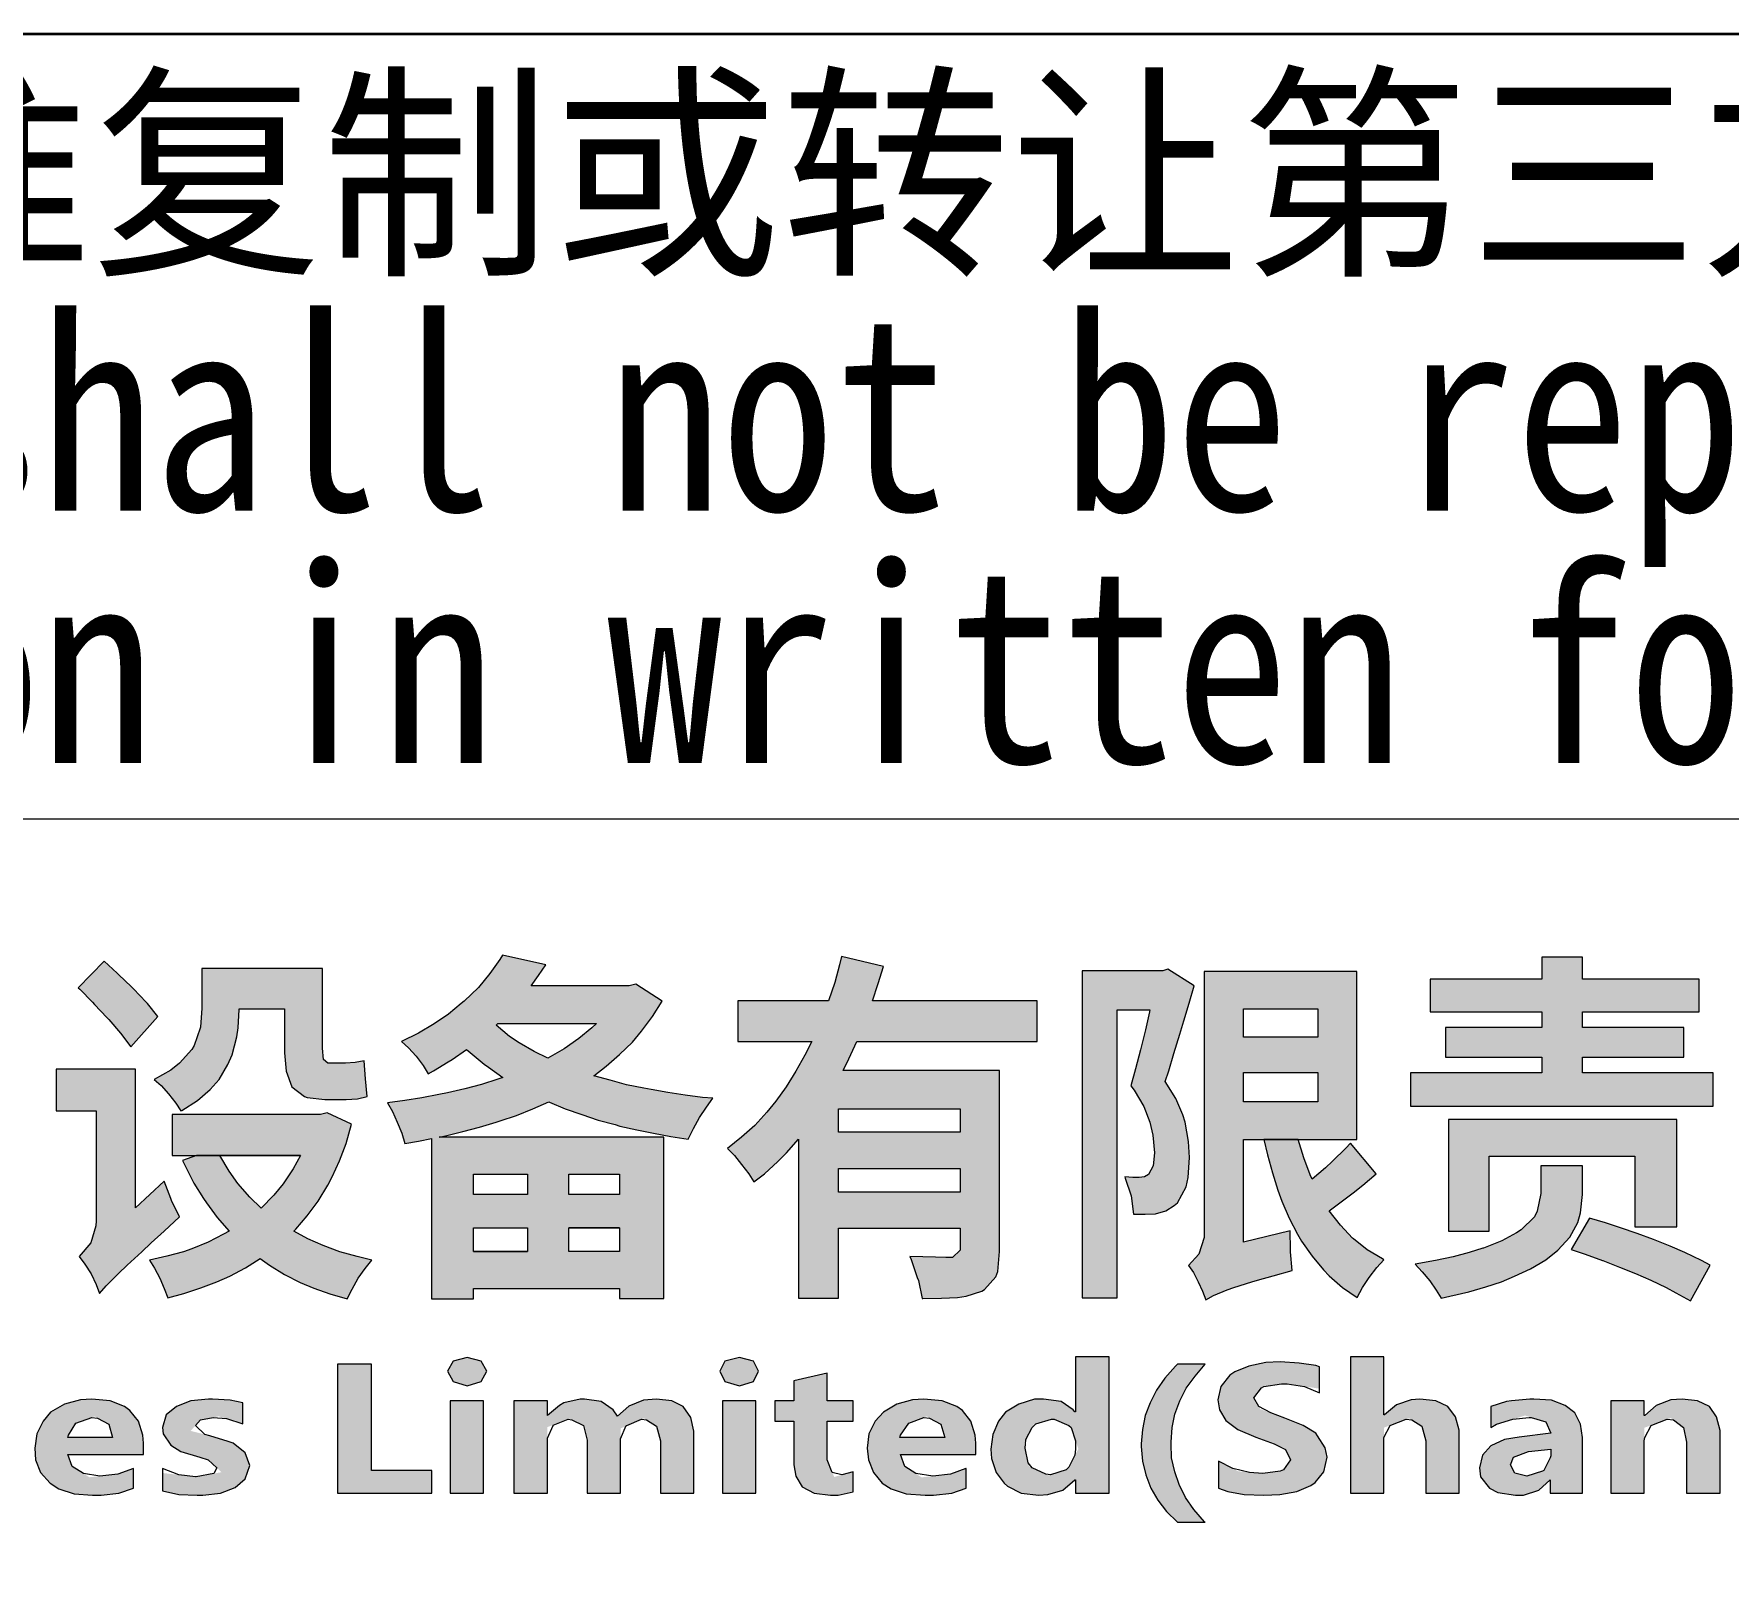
# Model space of a CAD drawing. Header units: millimetres. Extents: x 5765 to 6606, y -201 to 393.
# Drawn here: x 6509.97 to 6540.18, y -140.93 to -113.54 of the extents above; entities that cross this region are included whole.
import ezdxf
from ezdxf.enums import TextEntityAlignment as Align

# ---------------------------------------------------------------- set-up
doc = ezdxf.new("R2010")
doc.units = ezdxf.units.MM
for name, color, linetype, lineweight in [('1粗实线', 7, 'Continuous', 35), ('7文本', 2, 'Continuous', 13), ('8标注', 3, 'Continuous', 13), ('9图表', 4, 'Continuous', 13)]:
    doc.layers.add(name, color=color, linetype=linetype, lineweight=lineweight)
doc.layers.add('LOGO 1', color=7, linetype='Continuous', true_color=0x1e2380)
doc.styles.add('lanpec', font='bpec_e.shx', dxfattribs={"width": 0.75, "bigfont": 'hztxt.shx'})
doc.styles.add('黑体', font='simhei.ttf', dxfattribs={"width": 1.5})

# ---------------------------------------------------------------- blocks, each defined once
blk = doc.blocks.new('蓝滨LOGO')
at = {"layer": 'LOGO 1'}
h = blk.add_hatch(color=256, dxfattribs=at)
h.dxf.hatch_style = 1
h.paths.add_polyline_path([(64.945, 8.171), (65.167, 8.341), (65.405, 8.548), (65.632, 8.77), (65.797, 8.966), (65.993, 9.224), (66.163, 9.503), (65.694, 9.802), (65.575, 9.771), (63.825, 9.771), (63.959, 9.957), (64.088, 10.148), (63.314, 10.318), (63.268, 10.241), (63.092, 9.993), (62.886, 9.745), (62.633, 9.503), (62.581, 9.456), (62.354, 9.271), (62.096, 9.095), (61.817, 8.93), (61.513, 8.78), (61.642, 8.667), (61.776, 8.517), (61.9, 8.352), (61.993, 8.202), (62.086, 8.259), (62.349, 8.419), (62.416, 8.46), (62.674, 8.641), (62.741, 8.584), (62.989, 8.378), (63.066, 8.321), (63.324, 8.14), (63.232, 8.109), (62.942, 8.016), (62.643, 7.934), (62.333, 7.867), (62.179, 7.836), (61.879, 7.779), (61.575, 7.727), (61.265, 7.686), (61.353, 7.531), (61.44, 7.34), (61.523, 7.144), (61.575, 6.963), (61.817, 7.005), (62.049, 7.051), (62.049, 4.191), (62.798, 4.191), (62.798, 4.377), (65.405, 4.377), (65.405, 4.197), (66.194, 4.197), (66.194, 7.077), (62.189, 7.077), (62.302, 7.097), (62.607, 7.175), (62.906, 7.252), (63.201, 7.34), (63.273, 7.366), (63.567, 7.464), (63.856, 7.583), (64.14, 7.707), (64.155, 7.701), (64.434, 7.583), (64.728, 7.479), (65.023, 7.381), (65.327, 7.299), (65.41, 7.273), (65.709, 7.206), (66.008, 7.144), (66.318, 7.087), (66.628, 7.041), (66.721, 7.227), (66.829, 7.423), (66.953, 7.608), (67.067, 7.768), (66.881, 7.784), (66.571, 7.825), (66.267, 7.872), (65.967, 7.923), (65.838, 7.949), (65.528, 8.011), (65.234, 8.089)])
h.paths.add_polyline_path([(64.124, 8.486), (63.882, 8.605), (63.613, 8.76), (63.443, 8.873), (63.206, 9.074), (63.232, 9.1), (64.992, 9.1), (64.909, 9.023), (64.677, 8.832), (64.414, 8.651)], flags=16)
h.paths.add_polyline_path([(63.763, 6.416), (63.763, 6.055), (62.798, 6.055), (62.798, 6.416)], flags=16)
h.paths.add_polyline_path([(64.496, 6.416), (65.405, 6.416), (65.405, 6.055), (64.496, 6.055)], flags=16)
h.paths.add_polyline_path([(63.763, 5.461), (63.763, 5.038), (62.798, 5.038), (62.798, 5.461)], flags=16)
h.paths.add_polyline_path([(64.496, 5.461), (65.405, 5.461), (65.405, 5.038), (64.496, 5.038)], flags=16)
h = blk.add_hatch(color=256, dxfattribs=at)
h.dxf.hatch_style = 1
h.paths.add_polyline_path([(72.177, 8.264), (69.389, 8.264), (69.493, 8.47), (69.632, 8.78), (72.848, 8.78), (72.848, 9.508), (69.911, 9.508), (70.014, 9.818), (70.107, 10.117), (69.363, 10.298), (69.327, 10.148), (69.24, 9.833), (69.131, 9.508), (67.51, 9.508), (67.51, 8.78), (68.832, 8.78), (68.708, 8.538), (68.548, 8.249), (68.372, 7.975), (68.187, 7.717), (68.032, 7.521), (67.815, 7.283), (67.578, 7.072), (67.33, 6.87), (67.454, 6.746), (67.578, 6.586), (67.707, 6.421), (67.8, 6.277), (67.985, 6.421), (68.223, 6.638), (68.378, 6.798), (68.594, 7.041), (68.594, 4.202), (69.307, 4.202), (69.307, 5.451), (71.475, 5.451), (71.475, 5.059), (71.34, 4.93), (71.222, 4.93), (71.036, 4.935), (70.814, 4.94), (70.582, 4.945), (70.602, 4.893), (70.711, 4.573), (70.731, 4.517), (70.798, 4.197), (70.814, 4.197), (71.144, 4.202), (71.428, 4.217), (71.583, 4.238), (71.862, 4.326), (71.913, 4.357), (72.115, 4.584), (72.146, 4.682), (72.177, 5.038)])
h.paths.add_polyline_path([(69.307, 7.583), (71.475, 7.583), (71.475, 7.165), (69.307, 7.165)], flags=16)
h.paths.add_polyline_path([(69.307, 6.519), (71.475, 6.519), (71.475, 6.096), (69.307, 6.096)], flags=16)
h = blk.add_hatch(color=256, dxfattribs=at)
h.dxf.hatch_style = 1
h.paths.add_polyline_path([(84.905, 8.223), (82.577, 8.223), (82.577, 8.501), (84.384, 8.501), (84.384, 9.033), (82.577, 9.033), (82.577, 9.307), (84.652, 9.307), (84.652, 9.89), (82.577, 9.89), (82.577, 10.287), (81.849, 10.287), (81.849, 9.89), (79.857, 9.89), (79.857, 9.307), (81.849, 9.307), (81.849, 9.033), (80.131, 9.033), (80.131, 8.501), (81.849, 8.501), (81.849, 8.223), (79.506, 8.223), (79.506, 7.629), (84.905, 7.629)])
h.paths.add_polyline_path([(84.255, 7.387), (80.187, 7.387), (80.187, 5.399), (80.91, 5.399), (80.91, 6.736), (83.506, 6.736), (83.506, 5.477), (84.255, 5.477)])
h.paths.add_polyline_path([(82.577, 6.05), (82.577, 6.566), (81.829, 6.566), (81.829, 6.07), (81.767, 5.755), (81.72, 5.657), (81.478, 5.425), (81.395, 5.368), (81.137, 5.229), (80.807, 5.095), (80.796, 5.095), (80.554, 5.017), (80.27, 4.94), (79.95, 4.873), (79.589, 4.811), (79.718, 4.672), (79.852, 4.512), (79.965, 4.346), (80.053, 4.202), (80.208, 4.238), (80.549, 4.315), (80.853, 4.403), (81.127, 4.496), (81.364, 4.594), (81.648, 4.728), (81.922, 4.888), (82.133, 5.059), (82.35, 5.291), (82.489, 5.554), (82.536, 5.724)])
h.paths.add_polyline_path([(83.842, 5.25), (83.548, 5.358), (83.253, 5.461), (82.985, 5.549), (82.701, 5.632), (82.371, 5.069), (82.624, 4.986), (82.928, 4.873), (82.939, 4.873), (83.233, 4.754), (83.522, 4.641), (83.79, 4.522), (84.069, 4.393), (84.239, 4.3), (84.497, 4.155), (84.848, 4.795), (84.699, 4.878), (84.399, 5.017), (84.136, 5.131)])
h = blk.add_hatch(color=256, dxfattribs=at)
h.dxf.hatch_style = 1
h.paths.add_polyline_path([(56.769, 8.29), (55.355, 8.29), (55.355, 7.547), (56.072, 7.547), (56.072, 5.585), (56.067, 5.492), (55.974, 5.188), (55.768, 4.945), (55.871, 4.811), (55.979, 4.635), (56.072, 4.45), (56.129, 4.29), (56.248, 4.424), (56.47, 4.646), (56.625, 4.79), (56.883, 5.033), (57.053, 5.188), (57.285, 5.399), (57.559, 5.652), (57.414, 5.946), (57.399, 5.983), (57.285, 6.292), (56.769, 5.817)])
h.paths.add_polyline_path([(56.738, 9.72), (56.702, 9.756), (56.47, 9.978), (56.444, 9.998), (56.212, 10.215), (55.752, 9.735), (55.778, 9.714), (56.005, 9.482), (56.041, 9.441), (56.263, 9.209), (56.294, 9.172), (56.506, 8.93), (56.687, 8.687), (57.172, 9.224), (56.986, 9.456), (56.96, 9.482)])
h.paths.add_polyline_path([(58.602, 9.023), (58.622, 9.353), (58.622, 9.363), (59.427, 9.363), (59.427, 8.667), (59.427, 8.579), (59.458, 8.254), (59.562, 7.97), (59.784, 7.799), (59.83, 7.784), (60.145, 7.748), (60.527, 7.748), (60.728, 7.758), (60.904, 7.799), (60.873, 8.114), (60.847, 8.439), (60.687, 8.409), (60.517, 8.393), (60.202, 8.393), (60.124, 8.46), (60.109, 8.661), (60.109, 10.081), (57.956, 10.081), (57.956, 9.379), (57.956, 9.374), (57.931, 9.038), (57.925, 9.018), (57.817, 8.708), (57.776, 8.636), (57.559, 8.393), (57.399, 8.269), (57.105, 8.104), (57.229, 7.996), (57.363, 7.846), (57.492, 7.681), (57.58, 7.547), (57.6, 7.552), (57.879, 7.727), (58.106, 7.923), (58.261, 8.104), (58.421, 8.372), (58.498, 8.543), (58.581, 8.863)])
h.paths.add_polyline_path([(60.625, 7.304), (60.191, 7.51), (60.073, 7.479), (57.425, 7.479), (57.425, 6.746), (57.858, 6.746), (59.716, 6.746), (59.582, 6.509), (59.402, 6.241), (59.236, 6.039), (59.014, 5.807), (58.808, 6.003), (58.596, 6.246), (58.442, 6.468), (58.276, 6.746), (57.858, 6.746), (57.611, 6.659), (57.662, 6.55), (57.812, 6.256), (57.982, 5.983), (58.039, 5.905), (58.23, 5.642), (58.442, 5.399), (58.343, 5.343), (58.065, 5.203), (57.776, 5.084), (57.626, 5.033), (57.332, 4.95), (57.022, 4.883), (57.11, 4.739), (57.203, 4.563), (57.285, 4.377), (57.347, 4.207), (57.636, 4.29), (57.936, 4.388), (58.22, 4.496), (58.452, 4.599), (58.731, 4.744), (58.994, 4.909), (59.159, 4.79), (59.427, 4.625), (59.711, 4.486), (59.949, 4.382), (60.238, 4.279), (60.547, 4.191), (60.635, 4.367), (60.744, 4.558), (60.867, 4.733), (60.986, 4.883), (60.723, 4.945), (60.413, 5.033), (60.119, 5.141), (59.845, 5.26), (59.593, 5.399), (59.629, 5.435), (59.835, 5.673), (60.031, 5.936), (60.202, 6.22), (60.279, 6.365), (60.408, 6.654), (60.527, 6.963)])
h = blk.add_hatch(color=256, dxfattribs=at)
h.dxf.hatch_style = 1
h.paths.add_polyline_path([(75.49, 7.34), (75.449, 7.474), (75.32, 7.763), (75.134, 8.068), (75.196, 8.259), (75.289, 8.569), (75.392, 8.909), (75.465, 9.147), (75.563, 9.467), (75.65, 9.776), (75.181, 10.071), (75.088, 10.04), (73.653, 10.04), (73.653, 4.207), (74.277, 4.207), (74.277, 9.348), (74.861, 9.348), (74.855, 9.307), (74.783, 8.987), (74.701, 8.656), (74.695, 8.63), (74.603, 8.295), (74.52, 7.99), (74.577, 7.913), (74.752, 7.619), (74.861, 7.34), (74.912, 7.108), (74.943, 6.793), (74.917, 6.561), (74.835, 6.411), (74.763, 6.37), (74.67, 6.354), (74.556, 6.354), (74.412, 6.365), (74.422, 6.344), (74.525, 6.029), (74.566, 5.699), (74.773, 5.699), (74.959, 5.709), (75.144, 5.761), (75.294, 5.854), (75.351, 5.905), (75.506, 6.189), (75.542, 6.354), (75.568, 6.71), (75.547, 6.999)])
h.paths.add_polyline_path([(78.551, 10.029), (75.826, 10.029), (75.826, 5.353), (75.826, 5.286), (75.733, 4.986), (75.547, 4.785), (75.635, 4.661), (75.723, 4.496), (75.8, 4.326), (75.857, 4.176), (75.996, 4.253), (76.239, 4.352), (76.357, 4.393), (76.677, 4.496), (76.776, 4.522), (77.059, 4.604), (77.395, 4.697), (77.369, 5.033), (77.369, 5.074), (77.364, 5.404), (76.528, 5.203), (76.528, 7.036), (76.889, 7.036), (77.503, 7.036), (78.551, 7.036)])
h.paths.add_polyline_path([(76.528, 7.707), (76.528, 8.228), (77.854, 8.228), (77.854, 7.707)], flags=16)
h.paths.add_polyline_path([(76.528, 8.858), (76.528, 9.363), (77.854, 9.363), (77.854, 8.858)], flags=16)
h.paths.add_polyline_path([(78.484, 6.081), (78.66, 6.22), (78.897, 6.421), (78.438, 6.968), (78.355, 6.881), (78.118, 6.648), (77.989, 6.53), (77.751, 6.323), (77.72, 6.401), (77.607, 6.705), (77.503, 7.036), (76.889, 7.036), (76.956, 6.757), (77.044, 6.437), (77.142, 6.127), (77.214, 5.936), (77.343, 5.632), (77.493, 5.348), (77.565, 5.219), (77.751, 4.95), (77.958, 4.708), (78.056, 4.604), (78.293, 4.393), (78.556, 4.217), (78.654, 4.393), (78.773, 4.573), (78.907, 4.749), (79.031, 4.888), (79.005, 4.904), (78.737, 5.064), (78.489, 5.26), (78.474, 5.275), (78.257, 5.503), (78.056, 5.761), (78.226, 5.884)])
h = blk.add_hatch(color=256, dxfattribs=at)
h.dxf.hatch_style = 1
h.paths.add_polyline_path([(35.09, 2.63), (35.913, 2.63), (35.913, 3.024), (33.659, 3.024), (33.659, 2.63), (34.482, 2.63), (34.482, 0.726), (35.09, 0.726)])
h.paths.add_polyline_path([(36.724, 1.413), (38.065, 1.413), (38.065, 1.616), (38.054, 1.762), (37.975, 2.01), (37.828, 2.202), (37.727, 2.269), (37.468, 2.371), (37.141, 2.404), (36.938, 2.393), (36.656, 2.314), (36.42, 2.168), (36.273, 2.01), (36.161, 1.785), (36.127, 1.526), (36.149, 1.323), (36.239, 1.097), (36.397, 0.906), (36.555, 0.804), (36.825, 0.714), (37.163, 0.692), (37.31, 0.692), (37.637, 0.726), (37.896, 0.816), (37.896, 1.165), (37.885, 1.165), (37.614, 1.064), (37.097, 1.008), (36.803, 1.199)])
h.paths.add_polyline_path([(37.189, 2.096), (37.445, 1.954), (37.513, 1.717), (36.693, 1.717), (36.87, 1.976)], flags=16)
h.paths.add_polyline_path([(39.622, 2.057), (40.003, 1.92), (40.003, 2.337), (39.823, 2.382), (39.473, 2.404), (39.169, 2.382), (38.887, 2.303), (38.651, 2.168), (38.482, 1.999), (38.369, 1.773), (38.335, 1.503), (38.358, 1.334), (38.448, 1.109), (38.628, 0.917), (38.786, 0.816), (39.056, 0.714), (39.383, 0.692), (39.394, 0.692), (39.732, 0.714), (39.992, 0.793), (39.992, 1.176), (39.823, 1.097), (39.432, 1.037), (39.03, 1.22), (38.916, 1.637), (39.158, 1.971)])
h.paths.add_polyline_path([(40.42, 0.726), (41.017, 0.726), (41.017, 1.661), (41.017, 1.896), (41.463, 2.063), (41.693, 1.92), (41.761, 1.661), (41.761, 0.726), (42.358, 0.726), (42.358, 1.852), (42.29, 2.089), (42.155, 2.269), (41.941, 2.371), (41.659, 2.404), (41.501, 2.393), (41.242, 2.303), (41.017, 2.113), (41.017, 3.159), (40.42, 3.159)])
h.paths.add_polyline_path([(42.876, 0.726), (43.473, 0.726), (43.473, 1.661), (43.473, 1.896), (43.942, 2.072), (44.161, 1.897), (44.228, 1.638), (44.228, 0.726), (44.825, 0.726), (44.825, 1.728), (44.814, 1.841), (44.758, 2.089), (44.623, 2.269), (44.42, 2.371), (44.138, 2.404), (43.935, 2.393), (43.676, 2.292), (43.473, 2.111), (43.473, 2.371), (42.876, 2.371)])
h.paths.add_polyline_path([(45.355, 2.021), (45.242, 1.807), (45.209, 1.537), (45.231, 1.334), (45.332, 1.097), (45.501, 0.917), (45.693, 0.804), (45.963, 0.714), (46.301, 0.692), (46.583, 0.703), (46.876, 0.793), (47.113, 0.928), (47.259, 1.086), (47.372, 1.3), (47.406, 1.571), (47.383, 1.762), (47.293, 1.999), (47.113, 2.179), (46.932, 2.292), (46.662, 2.382), (46.324, 2.404), (46.042, 2.393), (45.749, 2.314), (45.513, 2.179)])
h.paths.add_polyline_path([(45.98, 1.954), (46.33, 2.048), (46.731, 1.939), (46.833, 1.351), (46.572, 1.109), (46.122, 1.011), (45.862, 1.289), (45.798, 1.657)], flags=16)
h.paths.add_polyline_path([(48.42, 3.159), (47.823, 3.159), (47.823, 0.726), (48.42, 0.726)])
h.paths.add_polyline_path([(49.13, 0.917), (49.31, 0.804), (49.592, 0.714), (49.918, 0.692), (50.211, 0.703), (50.493, 0.793), (50.73, 0.928), (50.876, 1.086), (50.989, 1.3), (51.023, 1.571), (51, 1.762), (50.91, 1.999), (50.73, 2.179), (50.561, 2.292), (50.279, 2.382), (49.952, 2.404), (49.659, 2.393), (49.366, 2.314), (49.13, 2.179), (48.983, 2.021), (48.87, 1.807), (48.825, 1.537), (48.848, 1.334), (48.949, 1.097)])
h.paths.add_polyline_path([(49.49, 1.289), (49.416, 1.632), (49.592, 1.949), (49.946, 2.049), (50.348, 1.939), (50.45, 1.351), (50.189, 1.109), (49.736, 1.006)], flags=16)
h.paths.add_polyline_path([(53.434, 0.906), (53.434, 2.371), (52.837, 2.371), (52.837, 2.168), (52.825, 2.168), (52.792, 2.213), (52.566, 2.359), (52.262, 2.404), (52.093, 2.404), (51.811, 2.326), (51.586, 2.168), (51.451, 1.999), (51.361, 1.773), (51.327, 1.503), (51.338, 1.345), (51.417, 1.109), (51.563, 0.906), (51.62, 0.861), (51.868, 0.726), (52.183, 0.692), (52.352, 0.703), (52.623, 0.793), (52.825, 0.962), (52.862, 0.962), (52.779, 0.52), (52.465, 0.354), (52.126, 0.305), (51.507, 0.397), (51.507, 0.049), (51.541, 0.038), (51.823, -0.018), (52.172, -0.041), (52.273, -0.041), (52.6, -0.007), (52.882, 0.072), (53.107, 0.207), (53.13, 0.23), (53.299, 0.41), (53.4, 0.635)])
h.paths.add_polyline_path([(52.348, 1.045), (52.007, 1.2), (51.91, 1.625), (52.082, 1.953), (52.436, 2.052), (52.748, 1.916), (52.882, 1.514), (52.696, 1.142)], flags=16)
h.paths.add_polyline_path([(53.963, 0.726), (54.561, 0.726), (54.561, 2.371), (53.963, 2.371)])
h.paths.add_polyline_path([(54.268, 3.148), (54.02, 3.08), (53.918, 2.9), (54.02, 2.72), (54.268, 2.641), (54.516, 2.72), (54.617, 2.9), (54.516, 3.08)])
h.paths.add_polyline_path([(55.564, 1.413), (56.916, 1.413), (56.916, 1.616), (56.904, 1.762), (56.825, 2.01), (56.668, 2.202), (56.578, 2.269), (56.318, 2.371), (55.992, 2.404), (55.789, 2.393), (55.507, 2.314), (55.259, 2.168), (55.124, 2.01), (55.011, 1.785), (54.978, 1.526), (54.989, 1.323), (55.079, 1.097), (55.248, 0.906), (55.406, 0.804), (55.676, 0.714), (56.003, 0.692), (56.161, 0.692), (56.476, 0.726), (56.735, 0.816), (56.735, 1.165), (56.454, 1.064), (55.952, 1.01), (55.642, 1.199)])
h.paths.add_polyline_path([(55.71, 1.976), (56.041, 2.095), (56.296, 1.954), (56.364, 1.717), (55.546, 1.717)], flags=16)
h.paths.add_polyline_path([(58.549, 0.827), (58.73, 0.985), (58.809, 1.221), (58.73, 1.447), (58.516, 1.616), (58.425, 1.649), (58.099, 1.751), (57.756, 1.837), (57.93, 2.033), (58.254, 2.097), (58.685, 1.965), (58.685, 2.337), (58.459, 2.382), (58.144, 2.404), (58.076, 2.404), (57.761, 2.371), (57.502, 2.269), (57.321, 2.123), (57.254, 1.897), (57.265, 1.785), (57.4, 1.582), (57.58, 1.469), (58.063, 1.324), (58.305, 1.1), (57.846, 1.018), (57.254, 1.086), (57.254, 0.771), (57.547, 0.703), (57.873, 0.692), (57.975, 0.692), (58.29, 0.726)])
h = blk.add_hatch(color=256, dxfattribs=at)
h.dxf.hatch_style = 1
h.paths.add_polyline_path([(62.054, 0.726), (62.054, 1.131), (60.983, 1.131), (60.983, 3.024), (60.375, 3.024), (60.375, 0.726)])
h.paths.add_polyline_path([(62.978, 2.371), (62.38, 2.371), (62.38, 0.726), (62.978, 0.726)])
h.paths.add_polyline_path([(62.685, 2.641), (62.933, 2.72), (63.034, 2.9), (62.933, 3.08), (62.685, 3.148), (62.437, 3.08), (62.335, 2.9), (62.437, 2.72)])
h.paths.add_polyline_path([(63.518, 0.726), (64.116, 0.726), (64.116, 1.638), (64.116, 1.904), (64.513, 2.054), (64.758, 1.931), (64.826, 1.672), (64.826, 0.726), (65.423, 0.726), (65.423, 1.649), (65.423, 1.882), (65.522, 1.925), (65.524, 1.931), (65.535, 1.931), (65.837, 2.062), (66.065, 1.92), (66.133, 1.661), (66.133, 0.726), (66.73, 0.726), (66.73, 1.83), (66.673, 2.078), (66.538, 2.269), (66.335, 2.371), (66.065, 2.404), (65.828, 2.382), (65.569, 2.28), (65.366, 2.1), (65.288, 2.213), (65.073, 2.359), (64.78, 2.404), (64.702, 2.404), (64.409, 2.337), (64.33, 2.292), (64.116, 2.111), (64.116, 2.371), (63.518, 2.371)])
h.paths.add_polyline_path([(67.834, 2.371), (67.237, 2.371), (67.237, 0.726), (67.834, 0.726)])
h.paths.add_polyline_path([(67.541, 2.641), (67.789, 2.72), (67.879, 2.9), (67.789, 3.08), (67.541, 3.148), (67.282, 3.08), (67.192, 2.9), (67.282, 2.72)])
h.paths.add_polyline_path([(69.107, 2.01), (69.569, 2.01), (69.569, 2.371), (69.107, 2.371), (69.107, 2.866), (68.51, 2.731), (68.51, 2.371), (68.172, 2.371), (68.172, 2.01), (68.51, 2.01), (68.51, 1.233), (68.544, 1.03), (68.657, 0.838), (68.871, 0.726), (69.164, 0.692), (69.299, 0.692), (69.569, 0.748), (69.569, 1.109), (69.231, 1.015), (69.107, 1.323)])
h.paths.add_polyline_path([(69.817, 1.526), (69.84, 1.323), (69.93, 1.097), (70.088, 0.906), (70.245, 0.804), (70.516, 0.714), (70.854, 0.692), (71, 0.692), (71.327, 0.726), (71.586, 0.816), (71.586, 1.165), (71.575, 1.165), (71.304, 1.064), (70.788, 1.008), (70.493, 1.199), (70.414, 1.413), (71.755, 1.413), (71.755, 1.616), (71.744, 1.762), (71.665, 2.01), (71.519, 2.202), (71.417, 2.269), (71.158, 2.371), (70.831, 2.404), (70.628, 2.393), (70.347, 2.314), (70.11, 2.168), (69.964, 2.01), (69.851, 1.785)])
h.paths.add_polyline_path([(70.561, 1.976), (70.88, 2.096), (71.135, 1.954), (71.203, 1.717), (70.383, 1.717)], flags=16)
h.paths.add_polyline_path([(72.037, 1.345), (72.116, 1.097), (72.262, 0.906), (72.319, 0.849), (72.566, 0.726), (72.882, 0.692), (73.04, 0.703), (73.31, 0.782), (73.535, 0.972), (73.535, 0.726), (74.133, 0.726), (74.133, 3.159), (73.535, 3.159), (73.535, 2.179), (73.524, 2.179), (73.49, 2.213), (73.276, 2.359), (72.961, 2.404), (72.803, 2.404), (72.521, 2.314), (72.285, 2.168), (72.161, 2.01), (72.059, 1.773), (72.026, 1.514)])
h.paths.add_polyline_path([(73.135, 2.052), (73.451, 1.914), (73.584, 1.515), (73.392, 1.151), (73.053, 1.042), (72.705, 1.2), (72.613, 1.622), (72.788, 1.954)], flags=16)
h = blk.add_hatch(color=256, dxfattribs=at)
h.dxf.hatch_style = 1
h.paths.add_polyline_path([(74.707, 1.559), (74.73, 1.3), (74.786, 1.052), (74.876, 0.816), (75, 0.602), (75.158, 0.399), (75.35, 0.207), (75.844, 0.207), (75.547, 0.539), (75.33, 0.994), (75.248, 1.357), (75.236, 1.627), (75.273, 2.051), (75.452, 2.521), (75.823, 3.024), (75.35, 3.024), (75.316, 2.99), (75.124, 2.776), (74.978, 2.562), (74.865, 2.337), (74.775, 2.111), (74.73, 1.864), (74.707, 1.604)])
h.paths.add_polyline_path([(76.862, 2.625), (77.26, 2.682), (77.885, 2.59), (77.885, 2.979), (77.817, 3.002), (77.524, 3.047), (77.186, 3.069), (76.927, 3.058), (76.623, 2.99), (76.375, 2.889), (76.285, 2.833), (76.127, 2.63), (76.071, 2.393), (76.104, 2.213), (76.217, 2.021), (76.431, 1.864), (76.747, 1.728), (77.261, 1.533), (77.366, 1.323), (77.231, 1.126), (76.871, 1.075), (76.434, 1.116), (76.082, 1.3), (76.082, 0.816), (76.251, 0.759), (76.544, 0.703), (76.893, 0.692), (77.175, 0.703), (77.479, 0.759), (77.727, 0.861), (77.806, 0.917), (77.964, 1.109), (78.02, 1.368), (77.986, 1.537), (77.851, 1.751), (77.817, 1.796), (77.592, 1.931), (77.265, 2.066), (76.828, 2.225), (76.713, 2.427)])
h.paths.add_polyline_path([(79.034, 3.159), (78.437, 3.159), (78.437, 0.726), (79.034, 0.726), (79.034, 1.661), (79.034, 1.896), (79.481, 2.063), (79.71, 1.92), (79.778, 1.661), (79.778, 0.726), (80.375, 0.726), (80.375, 1.852), (80.307, 2.089), (80.172, 2.269), (79.958, 2.371), (79.676, 2.404), (79.519, 2.393), (79.259, 2.303), (79.034, 2.113)])
h.paths.add_polyline_path([(80.792, 1.402), (80.736, 1.176), (80.758, 1.018), (80.916, 0.816), (81.062, 0.737), (81.378, 0.692), (81.524, 0.692), (81.795, 0.782), (81.997, 0.962), (81.997, 0.726), (82.572, 0.726), (82.572, 1.717), (82.538, 1.954), (82.437, 2.157), (82.268, 2.292), (82.02, 2.382), (81.705, 2.404), (81.637, 2.404), (81.31, 2.371), (81.22, 2.359), (80.938, 2.269), (80.938, 1.923), (81.55, 2.111), (81.919, 1.999), (82.009, 1.796), (81.445, 1.728), (81.186, 1.683), (80.938, 1.571)])
h.paths.add_polyline_path([(81.862, 1.12), (81.885, 1.131), (81.997, 1.357), (82.009, 1.39), (82.009, 1.514), (81.614, 1.469), (81.344, 1.368), (81.288, 1.233), (81.366, 1.086), (81.581, 1.03)], flags=16)
h.paths.add_polyline_path([(83.079, 0.726), (83.676, 0.726), (83.676, 1.892), (84.147, 2.068), (84.375, 1.897), (84.431, 1.638), (84.431, 0.726), (85.028, 0.726), (85.028, 1.841), (84.961, 2.089), (84.837, 2.269), (84.623, 2.371), (84.352, 2.404), (84.15, 2.393), (83.89, 2.292), (83.676, 2.101), (83.676, 2.371), (83.079, 2.371)])
h.paths.add_polyline_path([(85.434, 1.345), (85.513, 1.109), (85.659, 0.906), (85.716, 0.861), (85.964, 0.726), (86.279, 0.692), (86.448, 0.703), (86.719, 0.793), (86.921, 0.962), (86.958, 0.962), (86.875, 0.52), (86.561, 0.354), (86.222, 0.305), (85.603, 0.397), (85.603, 0.049), (85.637, 0.038), (85.919, -0.018), (86.268, -0.041), (86.369, -0.041), (86.696, -0.007), (86.978, 0.072), (87.203, 0.207), (87.226, 0.23), (87.395, 0.41), (87.496, 0.635), (87.53, 0.906), (87.53, 2.371), (86.933, 2.371), (86.933, 2.168), (86.921, 2.168), (86.888, 2.213), (86.651, 2.359), (86.347, 2.404), (86.189, 2.404), (85.907, 2.326), (85.682, 2.168), (85.547, 1.999), (85.457, 1.773), (85.423, 1.503)])
h.paths.add_polyline_path([(86.006, 1.625), (86.178, 1.953), (86.532, 2.052), (86.844, 1.916), (86.978, 1.514), (86.792, 1.142), (86.444, 1.045), (86.103, 1.2)], flags=16)
h.paths.add_polyline_path([(88.668, 3.159), (88.071, 3.159), (88.071, 0.726), (88.668, 0.726), (88.668, 1.661), (88.668, 1.896), (89.106, 2.06), (89.344, 1.92), (89.412, 1.661), (89.412, 0.726), (90.009, 0.726), (90.009, 1.74), (89.998, 1.852), (89.93, 2.089), (89.795, 2.269), (89.592, 2.371), (89.31, 2.404), (89.152, 2.393), (88.893, 2.303), (88.668, 2.113)])
h.paths.add_polyline_path([(92.195, 1.717), (92.172, 1.954), (92.071, 2.157), (91.902, 2.292), (91.654, 2.382), (91.338, 2.404), (91.271, 2.404), (90.944, 2.371), (90.854, 2.359), (90.572, 2.269), (90.572, 1.921), (91.174, 2.114), (91.552, 1.999), (91.631, 1.796), (91.068, 1.728), (90.809, 1.683), (90.561, 1.571), (90.414, 1.402), (90.369, 1.176), (90.392, 1.018), (90.538, 0.816), (90.696, 0.737), (91.012, 0.692), (91.147, 0.692), (91.417, 0.782), (91.631, 0.972), (91.631, 0.726), (92.195, 0.726)])
h.paths.add_polyline_path([(91.631, 1.514), (91.631, 1.39), (91.631, 1.163), (91.058, 0.98), (90.87, 1.327), (91.248, 1.469)], flags=16)
h.paths.add_polyline_path([(93.299, 2.371), (92.702, 2.371), (92.702, 0.726), (93.299, 0.726)])
h.paths.add_polyline_path([(92.758, 3.08), (92.657, 2.9), (92.758, 2.72), (93.006, 2.641), (93.254, 2.72), (93.355, 2.9), (93.254, 3.08), (93.006, 3.148)])
h.paths.add_polyline_path([(94.144, 1.086), (93.994, 0.711), (93.642, 0.207), (94.088, 0.207), (94.313, 0.433), (94.471, 0.647), (94.583, 0.861), (94.674, 1.097), (94.719, 1.345), (94.741, 1.604), (94.741, 1.661), (94.719, 1.92), (94.651, 2.157), (94.561, 2.393), (94.437, 2.607), (94.279, 2.821), (94.088, 3.024), (93.603, 3.024), (93.626, 2.99), (93.903, 2.661), (94.139, 2.189), (94.2, 1.852), (94.22, 1.42)])
at = {"color": 164, "lineweight": 0}
for points in [[(63.314, 10.318), (63.268, 10.241), (63.092, 9.993), (62.886, 9.745)], [(63.825, 9.771), (63.959, 9.957), (64.088, 10.148), (63.314, 10.318)], [(69.363, 10.298), (69.327, 10.148), (69.24, 9.833), (69.131, 9.508), (67.51, 9.508), (67.51, 8.78), (68.832, 8.78), (68.708, 8.538), (68.548, 8.249), (68.372, 7.975), (68.187, 7.717)], [(70.602, 4.893), (70.711, 4.573), (70.731, 4.517), (70.798, 4.197), (70.814, 4.197), (71.144, 4.202), (71.428, 4.217), (71.583, 4.238), (71.862, 4.326), (71.913, 4.357), (72.115, 4.584), (72.146, 4.682), (72.177, 5.038), (72.177, 8.264), (69.389, 8.264), (69.493, 8.47), (69.632, 8.78), (72.848, 8.78), (72.848, 9.508), (69.911, 9.508), (70.014, 9.818), (70.107, 10.117), (69.363, 10.298)], [(60.109, 10.081), (57.956, 10.081), (57.956, 9.379), (57.956, 9.374)], [(60.202, 8.393), (60.124, 8.46), (60.109, 8.661), (60.109, 10.081)], [(75.181, 10.071), (75.088, 10.04), (73.653, 10.04), (73.653, 4.207), (74.277, 4.207), (74.277, 9.348), (74.861, 9.348)], [(75.563, 9.467), (75.65, 9.776), (75.181, 10.071)], [(78.551, 10.029), (75.826, 10.029), (75.826, 5.353), (75.826, 5.286), (75.733, 4.986), (75.547, 4.785), (75.635, 4.661), (75.723, 4.496), (75.8, 4.326), (75.857, 4.176), (75.996, 4.253), (76.239, 4.352), (76.357, 4.393), (76.677, 4.496), (76.776, 4.522), (77.059, 4.604), (77.395, 4.697), (77.369, 5.033), (77.369, 5.074)], [(78.551, 7.036), (78.551, 10.029)], [(62.886, 9.745), (62.633, 9.503), (62.581, 9.456), (62.354, 9.271), (62.096, 9.095), (61.817, 8.93), (61.513, 8.78), (61.642, 8.667)], [(65.694, 9.802), (65.575, 9.771), (63.825, 9.771)], [(65.993, 9.224), (66.163, 9.503), (65.694, 9.802)], [(57.956, 9.374), (57.931, 9.038), (57.925, 9.018), (57.817, 8.708), (57.776, 8.636), (57.559, 8.393), (57.399, 8.269), (57.105, 8.104), (57.229, 7.996), (57.363, 7.846), (57.492, 7.681), (57.58, 7.547), (57.6, 7.552), (57.879, 7.727), (58.106, 7.923), (58.261, 8.104), (58.421, 8.372), (58.498, 8.543), (58.581, 8.863), (58.602, 9.023), (58.622, 9.353), (58.622, 9.363), (59.427, 9.363)], [(75.542, 6.354), (75.568, 6.71), (75.547, 6.999), (75.49, 7.34), (75.449, 7.474), (75.32, 7.763), (75.134, 8.068), (75.196, 8.259), (75.289, 8.569), (75.392, 8.909), (75.465, 9.147), (75.563, 9.467)], [(59.427, 9.363), (59.427, 8.667), (59.427, 8.579), (59.458, 8.254)], [(64.124, 8.486), (63.882, 8.605), (63.613, 8.76), (63.443, 8.873), (63.206, 9.074), (63.232, 9.1), (64.992, 9.1)], [(64.992, 9.1), (64.909, 9.023), (64.677, 8.832), (64.414, 8.651), (64.124, 8.486)], [(64.14, 7.707), (64.155, 7.701), (64.434, 7.583), (64.728, 7.479), (65.023, 7.381), (65.327, 7.299), (65.41, 7.273), (65.709, 7.206), (66.008, 7.144), (66.318, 7.087), (66.628, 7.041), (66.721, 7.227), (66.829, 7.423), (66.953, 7.608), (67.067, 7.768), (66.881, 7.784), (66.571, 7.825), (66.267, 7.872), (65.967, 7.923), (65.838, 7.949), (65.528, 8.011), (65.234, 8.089), (64.945, 8.171), (65.167, 8.341), (65.405, 8.548), (65.632, 8.77), (65.797, 8.966), (65.993, 9.224)], [(74.861, 9.348), (74.855, 9.307), (74.783, 8.987), (74.701, 8.656), (74.695, 8.63), (74.603, 8.295), (74.52, 7.99), (74.577, 7.913), (74.752, 7.619), (74.861, 7.34), (74.912, 7.108), (74.943, 6.793), (74.917, 6.561), (74.835, 6.411), (74.763, 6.37), (74.67, 6.354), (74.556, 6.354)], [(76.528, 8.858), (76.528, 9.363), (77.854, 9.363)], [(77.854, 9.363), (77.854, 8.858), (76.528, 8.858)], [(61.642, 8.667), (61.776, 8.517), (61.9, 8.352), (61.993, 8.202), (62.086, 8.259), (62.349, 8.419), (62.416, 8.46), (62.674, 8.641)], [(62.674, 8.641), (62.741, 8.584), (62.989, 8.378)], [(56.769, 8.29), (55.355, 8.29), (55.355, 7.547), (56.072, 7.547), (56.072, 5.585), (56.067, 5.492), (55.974, 5.188), (55.768, 4.945), (55.871, 4.811), (55.979, 4.635), (56.072, 4.45), (56.129, 4.29), (56.248, 4.424), (56.47, 4.646), (56.625, 4.79), (56.883, 5.033), (57.053, 5.188), (57.285, 5.399), (57.559, 5.652)], [(56.769, 5.817), (56.769, 8.29)], [(59.458, 8.254), (59.562, 7.97), (59.784, 7.799), (59.83, 7.784), (60.145, 7.748), (60.527, 7.748), (60.728, 7.758), (60.904, 7.799), (60.873, 8.114), (60.847, 8.439)], [(60.847, 8.439), (60.687, 8.409), (60.517, 8.393), (60.202, 8.393)], [(62.989, 8.378), (63.066, 8.321), (63.324, 8.14), (63.232, 8.109), (62.942, 8.016), (62.643, 7.934), (62.333, 7.867), (62.179, 7.836), (61.879, 7.779), (61.575, 7.727)], [(76.528, 7.707), (76.528, 8.228), (77.854, 8.228)], [(77.854, 8.228), (77.854, 7.707), (76.528, 7.707)], [(61.575, 7.727), (61.265, 7.686), (61.353, 7.531), (61.44, 7.34), (61.523, 7.144), (61.575, 6.963), (61.817, 7.005), (62.049, 7.051)], [(66.194, 7.077), (62.189, 7.077), (62.302, 7.097), (62.607, 7.175), (62.906, 7.252), (63.201, 7.34), (63.273, 7.366), (63.567, 7.464), (63.856, 7.583), (64.14, 7.707)], [(68.187, 7.717), (68.032, 7.521), (67.815, 7.283), (67.578, 7.072)], [(69.307, 7.165), (69.307, 7.583), (71.475, 7.583)], [(71.475, 7.583), (71.475, 7.165), (69.307, 7.165)], [(60.191, 7.51), (60.073, 7.479), (57.425, 7.479), (57.425, 6.746), (57.858, 6.746), (59.716, 6.746), (59.582, 6.509), (59.402, 6.241), (59.236, 6.039), (59.014, 5.807)], [(59.835, 5.673), (60.031, 5.936), (60.202, 6.22), (60.279, 6.365), (60.408, 6.654), (60.527, 6.963), (60.625, 7.304), (60.191, 7.51)], [(84.255, 7.387), (80.187, 7.387), (80.187, 5.399), (80.91, 5.399), (80.91, 6.736), (83.506, 6.736)], [(83.506, 6.736), (83.506, 5.477), (84.255, 5.477), (84.255, 7.387)], [(83.506, 6.736), (83.506, 5.477), (84.255, 5.477), (84.255, 7.387)], [(62.049, 7.051), (62.049, 4.191), (62.798, 4.191), (62.798, 4.377), (65.405, 4.377)], [(65.405, 4.377), (65.405, 4.197), (66.194, 4.197), (66.194, 7.077)], [(67.578, 7.072), (67.33, 6.87), (67.454, 6.746), (67.578, 6.586), (67.707, 6.421), (67.8, 6.277), (67.985, 6.421), (68.223, 6.638), (68.378, 6.798), (68.594, 7.041)], [(68.594, 7.041), (68.594, 4.202), (69.307, 4.202), (69.307, 5.451), (71.475, 5.451)], [(76.528, 5.203), (76.528, 7.036), (76.889, 7.036), (77.503, 7.036), (78.551, 7.036)], [(77.503, 7.036), (76.889, 7.036), (76.956, 6.757), (77.044, 6.437), (77.142, 6.127), (77.214, 5.936), (77.343, 5.632), (77.493, 5.348), (77.565, 5.219), (77.751, 4.95), (77.958, 4.708), (78.056, 4.604), (78.293, 4.393), (78.556, 4.217), (78.654, 4.393), (78.773, 4.573), (78.907, 4.749), (79.031, 4.888), (79.005, 4.904), (78.737, 5.064), (78.489, 5.26), (78.474, 5.275), (78.257, 5.503), (78.056, 5.761), (78.226, 5.884), (78.484, 6.081), (78.66, 6.22)], [(77.751, 6.323), (77.72, 6.401), (77.607, 6.705), (77.503, 7.036)], [(78.438, 6.968), (78.355, 6.881), (78.118, 6.648), (77.989, 6.53), (77.751, 6.323)], [(78.66, 6.22), (78.897, 6.421), (78.438, 6.968)], [(57.858, 6.746), (57.611, 6.659), (57.662, 6.55), (57.812, 6.256), (57.982, 5.983), (58.039, 5.905), (58.23, 5.642), (58.442, 5.399), (58.343, 5.343), (58.065, 5.203), (57.776, 5.084), (57.626, 5.033), (57.332, 4.95), (57.022, 4.883), (57.11, 4.739), (57.203, 4.563), (57.285, 4.377), (57.347, 4.207), (57.636, 4.29), (57.936, 4.388), (58.22, 4.496), (58.452, 4.599), (58.731, 4.744), (58.994, 4.909)], [(59.014, 5.807), (58.808, 6.003), (58.596, 6.246), (58.442, 6.468), (58.276, 6.746), (59.716, 6.746), (57.858, 6.746)], [(62.798, 6.055), (62.798, 6.416), (63.763, 6.416)], [(63.763, 6.416), (63.763, 6.055)], [(64.496, 6.055), (64.496, 6.416)], [(65.405, 6.416), (65.405, 6.055), (64.496, 6.055)], [(64.496, 6.416), (65.405, 6.416)], [(69.307, 6.096), (69.307, 6.519), (71.475, 6.519)], [(71.475, 6.519), (71.475, 6.096), (69.307, 6.096)], [(74.67, 6.354), (74.556, 6.354), (74.412, 6.365)], [(74.412, 6.365), (74.422, 6.344), (74.525, 6.029), (74.525, 6.029), (74.566, 5.699), (74.773, 5.699), (74.959, 5.709), (75.144, 5.761), (75.294, 5.854), (75.351, 5.905), (75.506, 6.189), (75.542, 6.354)], [(57.285, 6.292), (56.769, 5.817)], [(57.559, 5.652), (57.414, 5.946), (57.399, 5.983), (57.285, 6.292)], [(63.763, 6.055), (62.798, 6.055)], [(60.723, 4.945), (60.413, 5.033), (60.119, 5.141), (59.845, 5.26), (59.593, 5.399), (59.629, 5.435), (59.835, 5.673)], [(63.763, 5.461), (63.763, 5.038), (62.798, 5.038), (63.763, 5.038)], [(63.763, 5.038), (62.798, 5.038), (62.798, 5.461), (63.763, 5.461)], [(64.496, 5.038), (64.496, 5.461), (65.405, 5.461), (64.496, 5.461)], [(64.496, 5.461), (65.405, 5.461), (65.405, 5.038), (64.496, 5.038)], [(71.475, 5.451), (71.475, 5.059), (71.34, 4.93), (71.222, 4.93)], [(77.364, 5.404), (76.528, 5.203)], [(77.369, 5.074), (77.364, 5.404)], [(58.994, 4.909), (59.159, 4.79), (59.427, 4.625), (59.711, 4.486), (59.949, 4.382), (60.238, 4.279), (60.547, 4.191), (60.635, 4.367), (60.744, 4.558), (60.867, 4.733), (60.986, 4.883), (60.723, 4.945)], [(58.994, 4.909), (59.159, 4.79), (59.427, 4.625), (59.711, 4.486), (59.949, 4.382), (60.238, 4.279), (60.547, 4.191), (60.635, 4.367), (60.744, 4.558), (60.867, 4.733), (60.986, 4.883), (60.723, 4.945)], [(71.222, 4.93), (71.036, 4.935), (70.814, 4.94), (70.582, 4.945)], [(70.582, 4.945), (70.602, 4.893)]]:
    blk.add_lwpolyline(points, dxfattribs=at)
for points in [[(82.577, 10.287), (81.849, 10.287), (81.849, 9.89), (79.857, 9.89), (79.857, 9.307), (81.849, 9.307), (81.849, 9.033), (80.131, 9.033), (80.131, 8.501), (81.849, 8.501), (81.849, 8.223), (79.506, 8.223), (79.506, 7.629), (84.905, 7.629), (84.905, 8.223), (82.577, 8.223), (82.577, 8.501), (84.384, 8.501), (84.384, 9.033), (82.577, 9.033), (82.577, 9.307), (84.652, 9.307), (84.652, 9.89), (82.577, 9.89)], [(56.212, 10.215), (55.752, 9.735), (55.778, 9.714), (56.005, 9.482), (56.041, 9.441), (56.263, 9.209), (56.294, 9.172), (56.506, 8.93), (56.687, 8.687), (57.172, 9.224), (56.986, 9.456), (56.96, 9.482), (56.738, 9.72), (56.702, 9.756), (56.47, 9.978), (56.444, 9.998)], [(82.577, 6.566), (81.829, 6.566), (81.829, 6.07), (81.767, 5.755), (81.72, 5.657), (81.478, 5.425), (81.395, 5.368), (81.137, 5.229), (80.807, 5.095), (80.796, 5.095), (80.554, 5.017), (80.27, 4.94), (79.95, 4.873), (79.589, 4.811), (79.718, 4.672), (79.852, 4.512), (79.965, 4.346), (80.053, 4.202), (80.208, 4.238), (80.549, 4.315), (80.853, 4.403), (81.127, 4.496), (81.364, 4.594), (81.648, 4.728), (81.922, 4.888), (82.133, 5.059), (82.35, 5.291), (82.489, 5.554), (82.536, 5.724), (82.577, 6.05)], [(82.701, 5.632), (82.371, 5.069), (82.624, 4.986), (82.928, 4.873), (82.939, 4.873), (83.233, 4.754), (83.522, 4.641), (83.79, 4.522), (84.069, 4.393), (84.239, 4.3), (84.497, 4.155), (84.848, 4.795), (84.699, 4.878), (84.399, 5.017), (84.136, 5.131), (83.842, 5.25), (83.842, 5.25), (83.548, 5.358), (83.253, 5.461), (82.985, 5.549)]]:
    blk.add_lwpolyline(points, close=True, dxfattribs=at)
at = {"layer": 'LOGO 1', "color": 164, "lineweight": 0}
for points in [[(60.983, 3.024), (60.375, 3.024), (60.375, 0.726), (62.054, 0.726), (62.054, 1.131), (60.983, 1.131)], [(62.685, 3.148), (62.437, 3.08), (62.335, 2.9), (62.437, 2.72), (62.685, 2.641), (62.933, 2.72), (63.034, 2.9), (62.933, 3.08)], [(67.541, 3.148), (67.282, 3.08), (67.192, 2.9), (67.282, 2.72), (67.541, 2.641), (67.789, 2.72), (67.879, 2.9), (67.789, 3.08)], [(75.845, 3.024), (75.35, 3.024), (75.316, 2.99), (75.124, 2.776), (74.978, 2.562), (74.865, 2.337), (74.775, 2.111), (74.73, 1.864), (74.707, 1.604), (74.707, 1.559), (74.73, 1.3), (74.786, 1.052), (74.876, 0.816), (75, 0.602), (75.158, 0.399), (75.35, 0.207), (75.845, 0.207), (75.834, 0.218), (75.643, 0.433), (75.496, 0.647), (75.383, 0.883), (75.304, 1.109), (75.248, 1.357), (75.237, 1.604), (75.237, 1.638), (75.259, 1.897), (75.304, 2.134), (75.395, 2.371), (75.507, 2.596), (75.665, 2.81)], [(62.978, 2.371), (62.38, 2.371), (62.38, 0.726), (62.978, 0.726)], [(67.834, 2.371), (67.237, 2.371), (67.237, 0.726), (67.834, 0.726)]]:
    blk.add_lwpolyline(points, close=True, dxfattribs=at)
for points in [[(74.133, 3.159), (73.535, 3.159), (73.535, 2.179), (73.524, 2.179)], [(73.535, 0.962), (73.535, 0.726), (74.133, 0.726), (74.133, 3.159)], [(77.186, 3.069), (76.927, 3.058), (76.623, 2.99), (76.375, 2.889), (76.285, 2.833)], [(77.209, 2.675), (77.31, 2.675), (77.614, 2.63), (77.885, 2.517), (77.885, 2.979), (77.817, 3.002), (77.524, 3.047), (77.186, 3.069)], [(79.034, 3.159), (78.437, 3.159), (78.437, 0.726), (79.034, 0.726), (79.034, 1.661), (79.034, 1.717), (79.147, 1.931), (79.158, 1.942), (79.428, 2.044)], [(79.034, 2.123), (79.034, 3.159)], [(69.107, 2.866), (68.51, 2.731), (68.51, 2.371), (68.172, 2.371), (68.172, 2.01), (68.51, 2.01), (68.51, 1.233), (68.544, 1.03)], [(69.366, 1.052), (69.197, 1.097), (69.107, 1.323), (69.107, 2.01), (69.569, 2.01), (69.569, 2.371), (69.107, 2.371), (69.107, 2.866)], [(76.285, 2.833), (76.127, 2.63), (76.071, 2.393), (76.104, 2.213), (76.217, 2.021), (76.431, 1.864), (76.747, 1.728), (77.074, 1.604), (77.276, 1.503), (77.366, 1.323), (77.243, 1.142), (77.186, 1.12), (76.871, 1.075)], [(77.806, 0.917), (77.964, 1.109), (78.02, 1.368), (77.986, 1.537), (77.851, 1.751), (77.817, 1.796), (77.592, 1.931), (77.265, 2.066), (77.017, 2.157), (76.803, 2.269), (76.713, 2.427), (76.848, 2.607), (76.893, 2.63), (77.209, 2.675)], [(55.259, 2.168), (55.124, 2.01), (55.011, 1.785), (54.978, 1.526), (54.989, 1.323), (55.079, 1.097), (55.248, 0.906)], [(55.992, 2.404), (55.789, 2.393), (55.507, 2.314), (55.259, 2.168)], [(56.916, 1.616), (56.904, 1.762), (56.825, 2.01), (56.668, 2.202), (56.578, 2.269), (56.318, 2.371), (55.992, 2.404)], [(57.321, 2.123), (57.254, 1.897), (57.265, 1.785), (57.4, 1.582), (57.58, 1.469), (57.918, 1.368), (58.065, 1.323), (58.223, 1.176), (58.166, 1.075), (57.851, 1.018)], [(58.144, 2.404), (58.076, 2.404), (57.761, 2.371), (57.502, 2.269), (57.321, 2.123)], [(58.155, 2.078), (58.392, 2.055), (58.685, 1.965), (58.685, 2.337), (58.459, 2.382), (58.144, 2.404)], [(64.116, 2.371), (63.518, 2.371), (63.518, 0.726), (64.116, 0.726), (64.116, 1.638), (64.116, 1.706), (64.217, 1.931), (64.217, 1.942), (64.488, 2.044)], [(64.78, 2.404), (64.702, 2.404), (64.409, 2.337), (64.33, 2.292), (64.116, 2.111), (64.116, 2.111)], [(64.116, 2.111), (64.116, 2.371)], [(65.366, 2.1), (65.288, 2.213), (65.073, 2.359), (64.78, 2.404)], [(66.065, 2.404), (65.828, 2.382), (65.569, 2.28), (65.366, 2.1)], [(66.673, 2.078), (66.538, 2.269), (66.335, 2.371), (66.065, 2.404)], [(70.11, 2.168), (69.964, 2.01), (69.851, 1.785), (69.817, 1.526), (69.84, 1.323), (69.93, 1.097), (70.088, 0.906)], [(70.831, 2.404), (70.628, 2.393), (70.347, 2.314), (70.11, 2.168)], [(71.755, 1.616), (71.744, 1.762), (71.665, 2.01), (71.519, 2.202), (71.417, 2.269), (71.158, 2.371), (70.831, 2.404)], [(72.285, 2.168), (72.161, 2.01), (72.059, 1.773), (72.026, 1.514), (72.037, 1.345), (72.116, 1.097), (72.262, 0.906), (72.319, 0.849), (72.566, 0.726), (72.882, 0.692), (73.04, 0.703), (73.31, 0.782), (73.524, 0.962), (73.535, 0.962)], [(72.961, 2.404), (72.803, 2.404), (72.521, 2.314), (72.285, 2.168)], [(73.524, 2.179), (73.49, 2.213), (73.276, 2.359), (72.961, 2.404)], [(79.676, 2.404), (79.519, 2.393), (79.259, 2.303), (79.045, 2.123), (79.034, 2.123)], [(80.307, 2.089), (80.172, 2.269), (79.958, 2.371), (79.676, 2.404)], [(81.705, 2.404), (81.637, 2.404), (81.31, 2.371), (81.22, 2.359), (80.938, 2.269), (80.938, 1.897), (81.04, 1.954), (81.333, 2.044), (81.626, 2.078)], [(82.437, 2.157), (82.268, 2.292), (82.02, 2.382), (81.705, 2.404)], [(81.997, 0.962), (81.997, 0.726), (82.572, 0.726), (82.572, 1.717), (82.538, 1.954), (82.437, 2.157)], [(83.676, 2.371), (83.079, 2.371), (83.079, 0.726), (83.676, 0.726), (83.676, 1.661), (83.688, 1.717), (83.8, 1.931), (83.812, 1.942), (84.082, 2.044)], [(84.352, 2.404), (84.15, 2.393), (83.89, 2.292), (83.688, 2.111), (83.676, 2.111)], [(83.676, 2.111), (83.676, 2.371)], [(84.961, 2.089), (84.837, 2.269), (84.623, 2.371), (84.352, 2.404)], [(55.564, 1.717), (55.575, 1.762), (55.71, 1.976), (55.71, 1.976), (55.992, 2.078)], [(55.992, 2.078), (56.093, 2.066), (56.296, 1.954), (56.364, 1.717), (55.564, 1.717)], [(58.73, 0.985), (58.809, 1.221), (58.73, 1.447), (58.516, 1.616), (58.425, 1.649), (58.099, 1.751), (58.009, 1.773), (57.84, 1.931), (57.93, 2.033), (58.155, 2.078)], [(64.488, 2.044), (64.555, 2.033), (64.758, 1.931), (64.826, 1.672), (64.826, 0.726), (65.423, 0.726), (65.423, 1.649), (65.423, 1.695), (65.524, 1.931), (65.535, 1.931), (65.795, 2.044)], [(65.795, 2.044), (65.885, 2.033), (66.065, 1.92), (66.133, 1.661), (66.133, 0.726), (66.73, 0.726), (66.73, 1.751), (66.73, 1.83), (66.673, 2.078)], [(65.795, 2.044), (65.885, 2.033), (66.065, 1.92), (66.133, 1.661), (66.133, 0.726), (66.73, 0.726), (66.73, 1.751), (66.73, 1.83), (66.673, 2.078)], [(70.403, 1.717), (70.414, 1.762), (70.561, 1.976), (70.561, 1.976), (70.831, 2.078)], [(70.831, 2.078), (70.933, 2.066), (71.135, 1.954), (71.203, 1.717), (70.403, 1.717)], [(73.085, 1.052), (73.006, 1.064), (72.758, 1.176), (72.69, 1.266), (72.634, 1.526), (72.645, 1.683), (72.758, 1.897), (72.826, 1.965), (73.107, 2.044)], [(73.107, 2.044), (73.152, 2.044), (73.412, 1.931), (73.457, 1.897), (73.535, 1.661), (73.535, 1.514), (73.524, 1.402), (73.412, 1.188), (73.366, 1.142), (73.085, 1.052)], [(79.428, 2.044), (79.53, 2.033), (79.71, 1.92), (79.778, 1.661), (79.778, 0.726), (80.375, 0.726), (80.375, 1.74), (80.375, 1.852), (80.307, 2.089)], [(79.428, 2.044), (79.53, 2.033), (79.71, 1.92), (79.778, 1.661), (79.778, 0.726), (80.375, 0.726), (80.375, 1.74), (80.375, 1.852), (80.307, 2.089)], [(81.626, 2.078), (81.659, 2.078), (81.919, 1.999), (82.009, 1.796), (81.445, 1.728), (81.186, 1.683), (80.938, 1.571)], [(84.082, 2.044), (84.195, 2.033), (84.375, 1.897), (84.431, 1.638), (84.431, 0.726), (85.028, 0.726), (85.028, 1.728), (85.028, 1.841), (84.961, 2.089)], [(84.082, 2.044), (84.195, 2.033), (84.375, 1.897), (84.431, 1.638), (84.431, 0.726), (85.028, 0.726), (85.028, 1.728), (85.028, 1.841), (84.961, 2.089)], [(56.138, 1.03), (55.845, 1.075), (55.642, 1.199), (55.564, 1.413), (56.916, 1.413), (56.916, 1.616)], [(70.989, 1.03), (70.685, 1.075), (70.493, 1.199), (70.414, 1.413), (71.755, 1.413), (71.755, 1.616)], [(80.938, 1.571), (80.792, 1.402), (80.736, 1.176), (80.758, 1.018)], [(81.581, 1.03), (81.366, 1.086), (81.288, 1.233), (81.344, 1.368), (81.614, 1.469), (82.009, 1.514)], [(82.009, 1.514), (82.009, 1.39), (81.997, 1.357), (81.885, 1.131), (81.862, 1.12), (81.581, 1.03)], [(76.871, 1.075), (76.634, 1.097), (76.341, 1.165), (76.082, 1.3)], [(76.082, 1.3), (76.082, 0.816), (76.251, 0.759), (76.544, 0.703), (76.893, 0.692), (77.175, 0.703), (77.479, 0.759), (77.727, 0.861), (77.806, 0.917)], [(55.248, 0.906), (55.406, 0.804), (55.676, 0.714), (56.003, 0.692), (56.161, 0.692), (56.476, 0.726), (56.735, 0.816), (56.735, 1.165)], [(56.735, 1.165), (56.735, 1.165), (56.454, 1.064), (56.138, 1.03)], [(57.851, 1.018), (57.84, 1.018), (57.547, 1.052), (57.254, 1.165)], [(57.254, 1.165), (57.254, 0.771), (57.254, 0.771), (57.547, 0.703), (57.873, 0.692), (57.975, 0.692), (58.29, 0.726), (58.549, 0.827), (58.73, 0.985)], [(68.544, 1.03), (68.657, 0.838), (68.871, 0.726), (69.164, 0.692), (69.299, 0.692), (69.569, 0.748), (69.569, 1.109)], [(69.569, 1.109), (69.366, 1.052)], [(70.088, 0.906), (70.245, 0.804), (70.516, 0.714), (70.854, 0.692), (71, 0.692), (71.327, 0.726), (71.586, 0.816), (71.586, 1.165)], [(71.586, 1.165), (71.575, 1.165), (71.304, 1.064), (70.989, 1.03)], [(80.758, 1.018), (80.916, 0.816), (81.062, 0.737), (81.378, 0.692), (81.524, 0.692), (81.795, 0.782), (81.997, 0.962), (81.997, 0.962)]]:
    blk.add_lwpolyline(points, dxfattribs=at)
blk = doc.blocks.new('蓝滨、蓝科总图标题栏模板')
at = {"layer": '1粗实线'}
blk.add_lwpolyline([(-180, 77), (0, 77), (0, 0), (-180, 0)], close=True, dxfattribs=at)
at = {"layer": '9图表'}
blk.add_line((-180, 63, 0), (0, 63, 0), dxfattribs=at)
at = {"layer": '8标注'}
blk.add_blockref('蓝滨LOGO', (-141, 50.25), dxfattribs=at)
at = {"layer": '7文本', "style": 'lanpec'}
for tag, height, width, p in [('设计证书号', 4, 0.7, (-15.5, 45.5, 0)), ('设计签名', 4, 0.75, (-155.5, 38.5)), ('设计日期', 4, 0.75, (-134.5, 38.5)), ('项目编号', 4, 0.75, (-15.5, 38.5, 0)), ('设备名称', 5, 0.75, (-84, 35, 0)), ('校对签名', 4, 0.75, (-155.5, 31.5)), ('校对日期', 4, 0.75, (-134.5, 31.5)), ('产品编号', 4, 0.75, (-15.5, 31.5, 0)), ('位号', 5, 0.75, (-84, 29, 0)), ('审核签名', 4, 0.75, (-155.5, 24.5)), ('审核日期', 4, 0.75, (-134.5, 24.5)), ('设计阶段', 4, 0.75, (-15.5, 24.5, 0)), ('规格型号', 5, 0.75, (-84, 23, 0)), ('标准化签名', 4, 0.75, (-155.5, 17.5)), ('标准化日期', 4, 0.75, (-134.5, 17.5)), ('产品识别码', 4, 0.75, (-15.5, 17.5, 0)), ('第几张', 3, 0.75, (-59, 11.75)), ('共几张', 3, 0.75, (-49, 11.75)), ('批准签名', 4, 0.75, (-155.5, 10.5)), ('批准日期', 4, 0.75, (-134.5, 10.5)), ('图幅', 4, 0.75, (-25.5, 10.5, 0)), ('比例', 4, 0.75, (-5, 10.5, 0)), ('会签签名', 4, 0.75, (-155.5, 3.5)), ('会签日期', 4, 0.75, (-134.5, 3.5)), ('REV', 3, 0.75, (-25.5, 3.5, 0))]:
    blk.add_attdef(tag, text='', height=height, dxfattribs=dict(at, width=width)).set_placement(p, align=Align.MIDDLE_CENTER)
at = {"layer": '7文本', "style": 'lanpec', "width": 0.75}
for tag, p in [('图号', (-107.5, 10.5, 0)), ('文件编号', (-107.5, 3.5))]:
    blk.add_attdef(tag, text='', height=4, dxfattribs=at).set_placement(p, align=Align.MIDDLE_LEFT)
at = {"layer": '9图表', "style": '黑体'}
blk.add_text('本文件产权属LANPEC所有,未经LANPEC书面许可不准复制或转让第三方。', height=3, dxfattribs=at).set_placement((-177, 74.5), align=Align.MIDDLE_LEFT)
at = {"layer": '9图表', "style": '黑体', "width": 0.85}
for s, p in [('This document is the property of LANPEC. It shall not be reproduced or transfered', (-177, 70.25)), ("to any other party without LANPEC's permission in written form.", (-177, 65.75))]:
    blk.add_text(s, height=3.5, dxfattribs=at).set_placement(p, align=Align.MIDDLE_LEFT)

msp = doc.modelspace()

# ---------------------------------------------------------------- block references
at = {"layer": '7文本'}
msp.add_blockref('蓝滨、蓝科总图标题栏模板', (6596.007, -190.537), dxfattribs=at)

doc.saveas('drawing.dxf')
